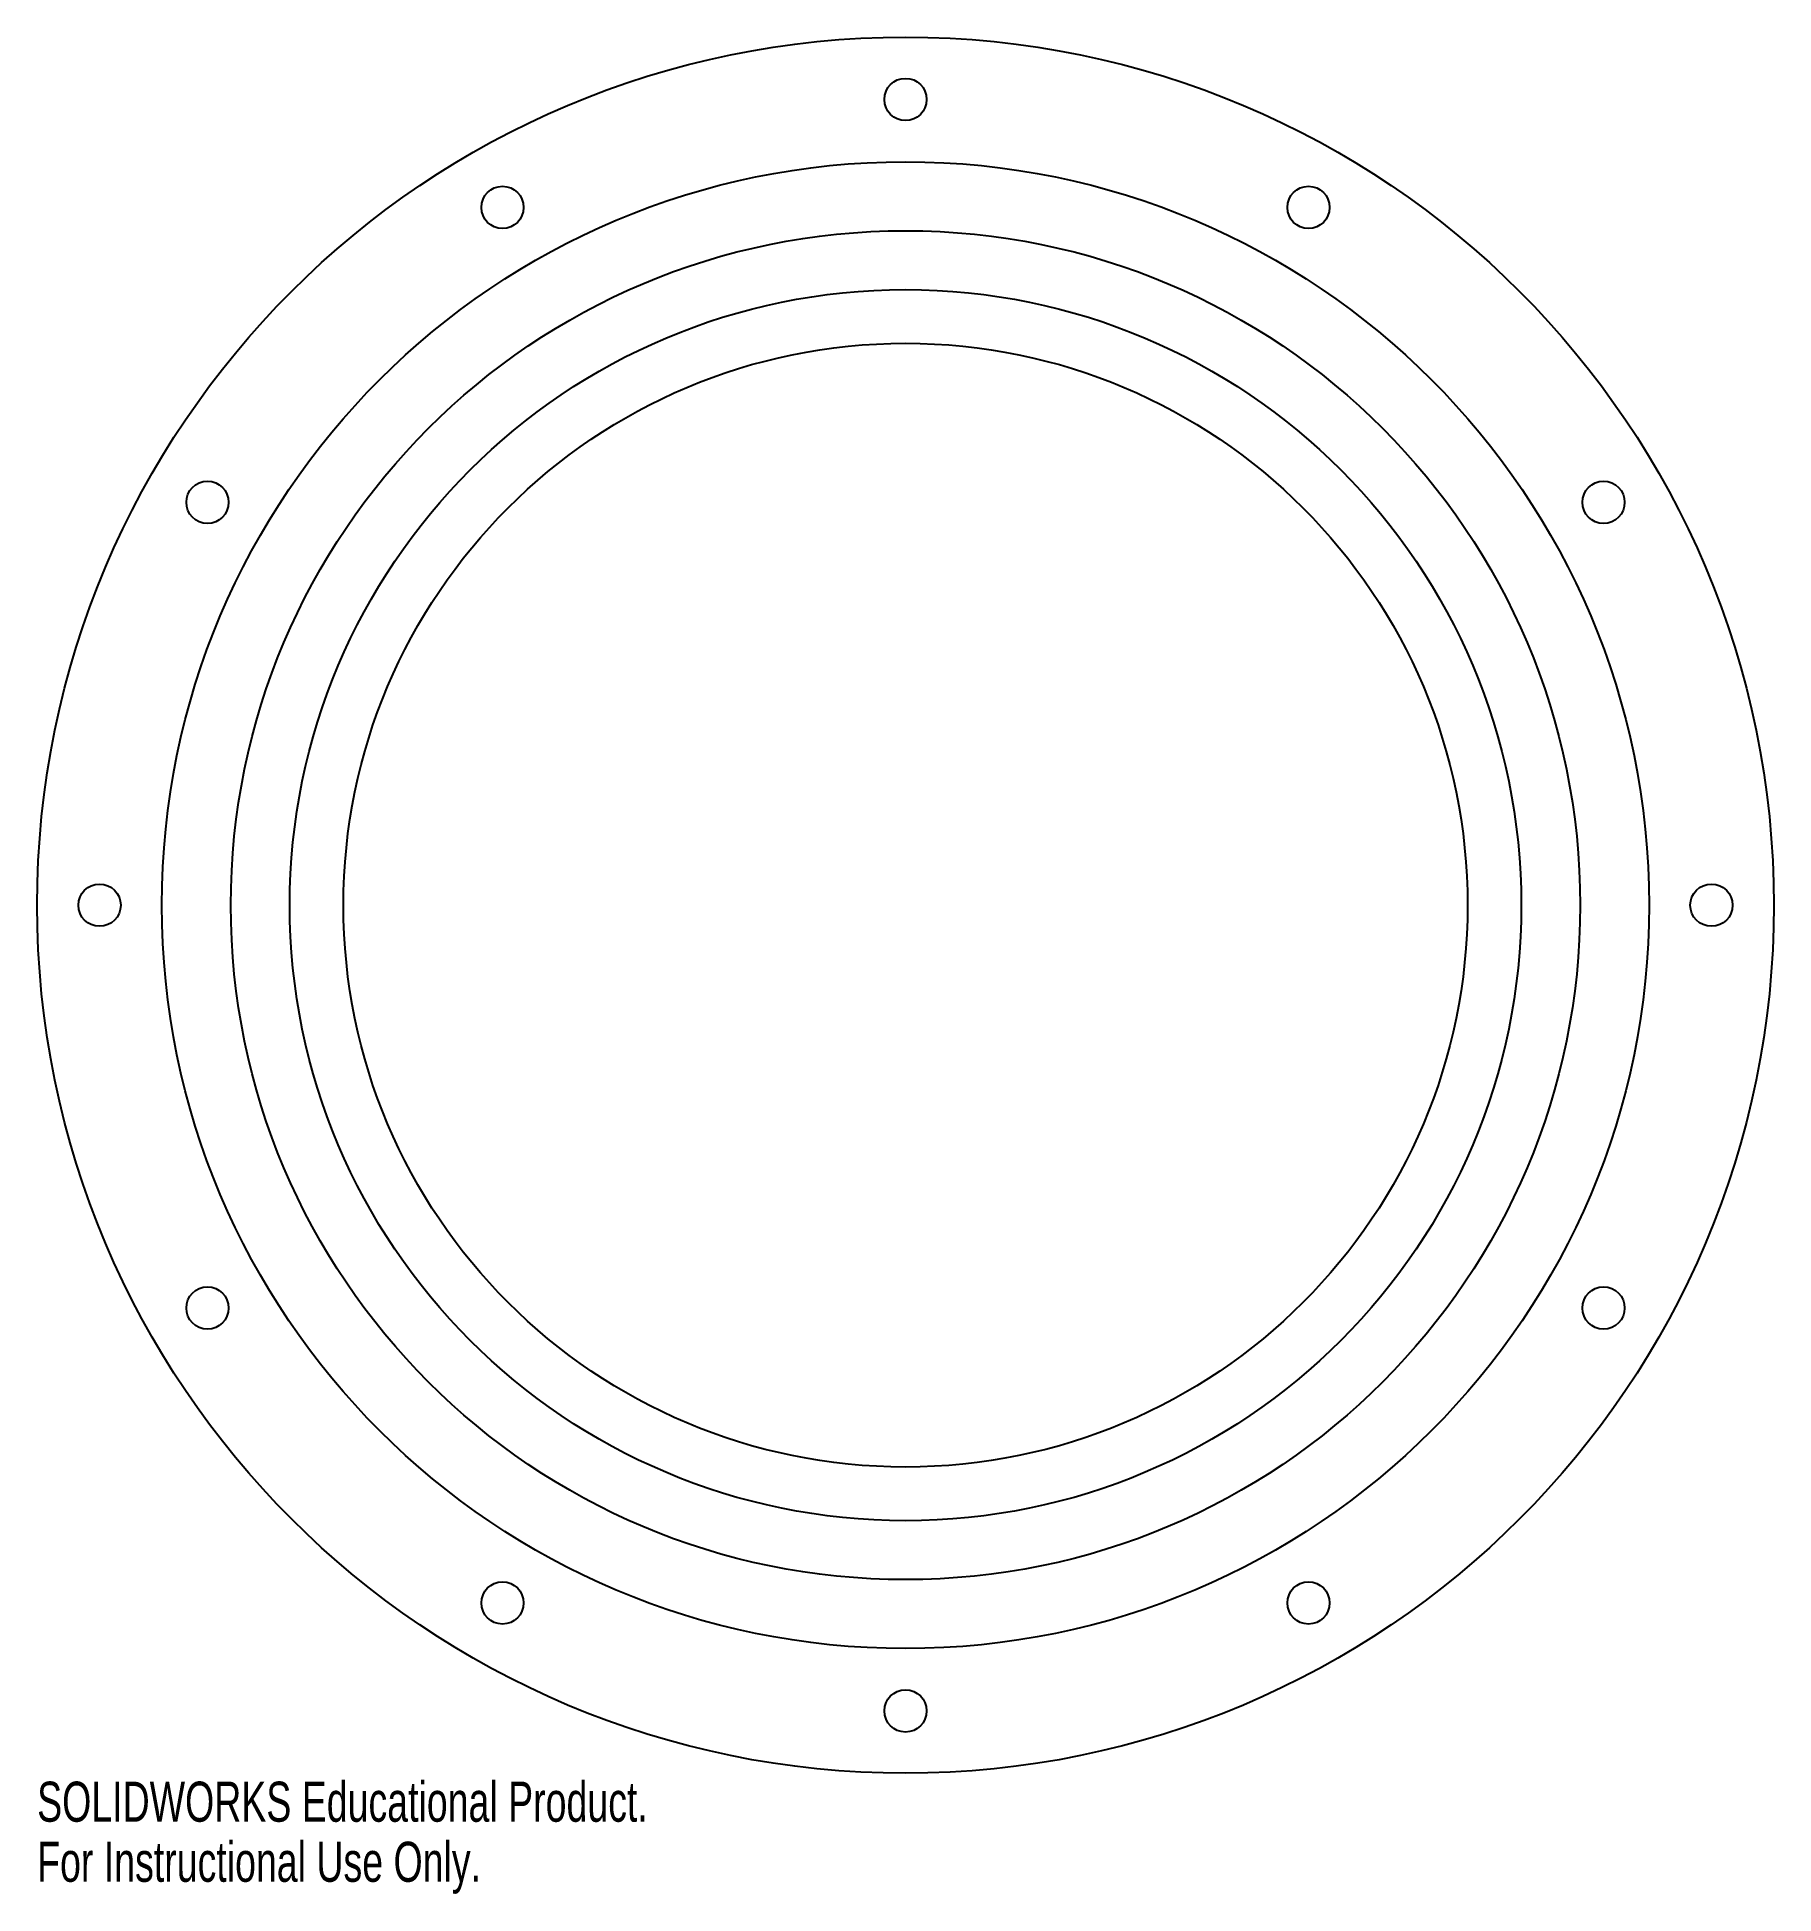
# Model space of a CAD drawing. Header units: inches. Extents: x -4.13 to 4.13, y -4.7 to 4.13.
import ezdxf

# ---------------------------------------------------------------- set-up
doc = ezdxf.new("R2010")
doc.units = ezdxf.units.IN
doc.header["$MEASUREMENT"] = 0
doc.styles.add('SLDTEXTSTYLE0', font='TXT', dxfattribs={"width": 0.7})

msp = doc.modelspace()

# ---------------------------------------------------------------- linework, layer by layer
at = {"color": 7, "linetype": 'Continuous', "lineweight": 25}
for centre, radius in [((0, 0), 4.125), ((0, 3.8287), 0.1005), ((-1.9144, 3.3158), 0.1005), ((1.9144, 3.3158), 0.1005), ((0, 0), 3.205), ((0, 0), 2.925), ((0, 0), 2.67), ((-3.3158, 1.9144), 0.1005), ((3.3158, 1.9144), 0.1005), ((-3.8287, 0), 0.1005), ((3.8287, 0), 0.1005), ((-3.3158, -1.9144), 0.1005), ((3.3158, -1.9144), 0.1005), ((-1.9144, -3.3158), 0.1005), ((1.9144, -3.3158), 0.1005), ((0, -3.8287), 0.1005)]:
    msp.add_circle(centre, radius, dxfattribs=at)
at = {"color": 7, "linetype": 'Continuous'}
msp.add_circle((0, 0), 3.5325, dxfattribs=at)

# ---------------------------------------------------------------- texts
at = {"color": 7, "linetype": 'Continuous', "char_height": 0.1903, "attachment_point": 1, "style": 'SLDTEXTSTYLE0'}
for s, insert in [('SOLIDWORKS Educational Product.', (-4.125, -4.1651)), ('For Instructional Use Only.', (-4.125, -4.4506))]:
    msp.add_mtext(s, dxfattribs=dict(at, insert=insert))

doc.saveas('drawing.dxf')
